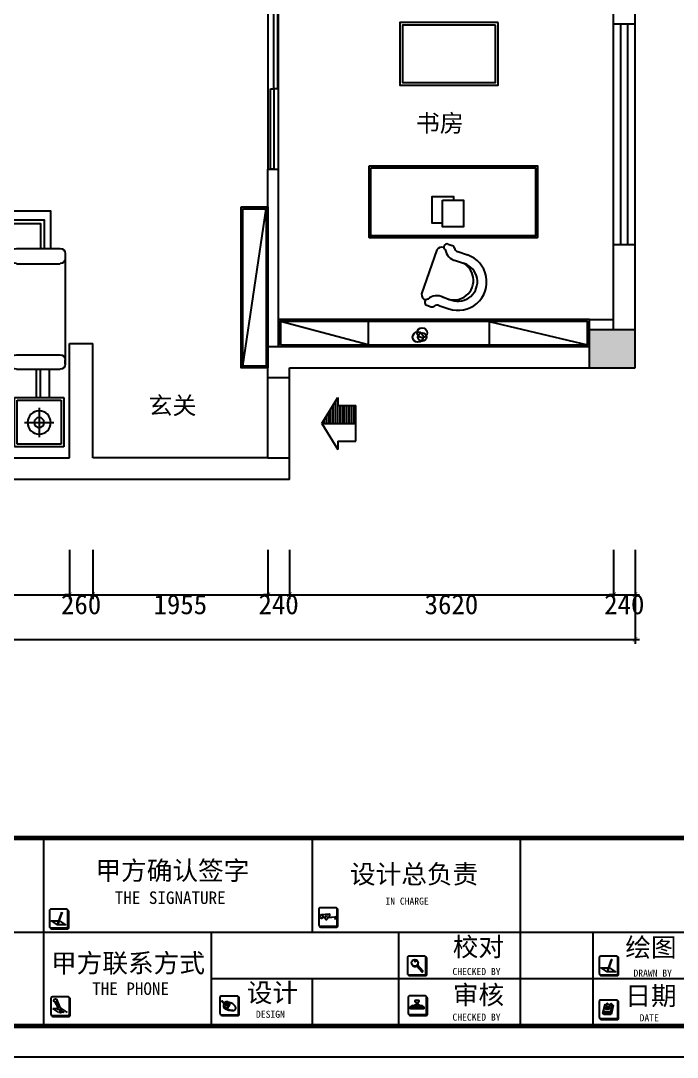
# Model space of a CAD drawing. Header units: millimetres. Extents: x 39175 to 431497, y 45587 to 68580.
# Drawn here: x 385352 to 392682, y 46674 to 58258 of the extents above; entities that cross this region are included whole.
import ezdxf
from ezdxf.enums import TextEntityAlignment as Align

# ---------------------------------------------------------------- set-up
doc = ezdxf.new("R2010")
doc.units = ezdxf.units.MM
for name, color, linetype in [('0-01图框模板说明', 2, 'Continuous'), ('0-02图框细线', 136, 'Continuous'), ('016-P平面家具', 51, 'Continuous'), ('COLUMN', 7, 'Continuous'), ('墙体', 7, 'Continuous')]:
    doc.layers.add(name, color=color, linetype=linetype)
doc.styles.add('ar', font='arial.ttf')
doc.styles.get("Standard").update_dxf_attribs({"font": ''})
doc.styles.get('Standard').set_extended_font_data('NSimSun')
doc.dimstyles.new('ISO-25', dxfattribs={"dimtxt": 220, "dimasz": 50, "dimexe": 50, "dimexo": 0.625, "dimtad": 2, "dimdec": 0, "dimtxsty": 'Standard', "dimblk": 'ARCHTICK', "dimcen": 2.5, "dimdle": 50, "dimclrd": 251, "dimclre": 251, "dimclrt": 51, "dimadec": 0, "dimazin": 0, "dimtfac": 1, "dimtdec": 0, "dimtix": 1, "dimtmove": 2, "dimatfit": 3, "dimfxl": 500, "dimfxlon": 1, "dimarcsym": 0})

# ---------------------------------------------------------------- blocks, each defined once
blk = doc.blocks.new('hgggg')
at = {"layer": '0-01图框模板说明'}
for points in [[(3505.73, 399.54, -0.414214), (3505.53, 399.34), (3502.97, 399.34, -0.071272), (3502.92, 399.35, 0.348143), (3503.11, 399.2), (3505.67, 399.2, 0.414214), (3505.86, 399.39), (3505.86, 401.95, 0.333108), (3505.72, 402.14, -0.057743), (3505.73, 402.09)], [(3462.78, 399.27, -0.414214), (3462.58, 399.08), (3460.02, 399.08, -0.071272), (3459.97, 399.08, 0.348143), (3460.16, 398.93), (3462.72, 398.93, 0.414214), (3462.92, 399.13), (3462.92, 401.69, 0.333108), (3462.77, 401.87, -0.057743), (3462.78, 401.83)], [(3519.89, 391.78, -0.414214), (3519.7, 391.59), (3517.14, 391.59, -0.071272), (3517.08, 391.59, 0.348143), (3517.27, 391.44), (3519.83, 391.44, 0.414214), (3520.03, 391.64), (3520.03, 394.2, 0.333108), (3519.89, 394.39, -0.057743), (3519.89, 394.34)], [(3550.49, 391.78, -0.414214), (3550.29, 391.59), (3547.73, 391.59, -0.071272), (3547.68, 391.59, 0.348143), (3547.87, 391.44), (3550.43, 391.44, 0.414214), (3550.62, 391.64), (3550.62, 394.2, 0.333108), (3550.48, 394.39, -0.057743), (3550.49, 394.34)], [(3463.02, 385.28, -0.414214), (3462.83, 385.09), (3460.27, 385.09, -0.071272), (3460.21, 385.1, 0.348143), (3460.4, 384.94), (3462.96, 384.94, 0.414214), (3463.16, 385.14), (3463.16, 387.7, 0.333108), (3463.02, 387.89, -0.057743), (3463.02, 387.84)], [(3489.99, 385.41, -0.414214), (3489.79, 385.21), (3487.23, 385.21, -0.071272), (3487.18, 385.22, 0.348143), (3487.37, 385.07), (3489.93, 385.07, 0.414214), (3490.12, 385.26), (3490.12, 387.82, 0.333108), (3489.98, 388.01, -0.057743), (3489.99, 387.97)], [(3519.99, 385.44, -0.414214), (3519.79, 385.25), (3517.23, 385.25, -0.071272), (3517.18, 385.26, 0.348143), (3517.37, 385.1), (3519.93, 385.1, 0.414214), (3520.13, 385.3), (3520.13, 387.86, 0.333108), (3519.98, 388.05, -0.057743), (3519.99, 388)], [(3550.49, 384.79, -0.414214), (3550.29, 384.59), (3547.73, 384.59, -0.071272), (3547.68, 384.6, 0.348143), (3547.87, 384.45), (3550.43, 384.45, 0.414214), (3550.62, 384.64), (3550.62, 387.2, 0.333108), (3550.48, 387.39, -0.057743), (3550.49, 387.35)]]:
    blk.add_hatch(color=8, dxfattribs=at).paths.add_polyline_path(points)
at = {"layer": '0-01图框模板说明', "color": 8}
for p, q in [((3503.25, 401.2), (3504.44, 401.29)), ((3503.43, 401.19), (3504.46, 401.27)), ((3504.18, 400.74), (3505.37, 400.84)), ((3504.36, 400.73), (3505.39, 400.81)), ((3461.2, 399.82), (3461.18, 399.77)), ((3461.19, 399.82), (3461.18, 399.79)), ((3461.2, 399.79), (3461.18, 399.77)), ((3461.18, 399.79), (3461.18, 399.77)), ((3461.21, 399.82), (3461.2, 399.79)), ((3518.38, 393.02), (3519.23, 392.05)), ((3518.54, 393.16), (3519.38, 392.19)), ((3548.9, 392.34), (3548.88, 392.3)), ((3548.88, 392.3), (3548.89, 392.28)), ((3548.91, 392.33), (3548.89, 392.28)), ((3548.9, 392.3), (3548.89, 392.28)), ((3548.92, 392.33), (3548.9, 392.3)), ((3488.9, 387.07), (3488.28, 387.23)), ((3461.35, 385.57), (3460.39, 386.21)), ((3460.39, 386.21), (3461.18, 386.21)), ((3461.6, 386.21), (3461.68, 386.21)), ((3461.68, 386.21), (3462.65, 385.57)), ((3487.53, 386.56), (3487.53, 386.56)), ((3487.66, 386.95), (3488.14, 386.7)), ((3487.75, 386.44), (3488.36, 386.1)), ((3488.27, 386.93), (3487.79, 387.11)), ((3487.86, 386.92), (3487.86, 386.92)), ((3487.86, 386.92), (3488.21, 386.73)), ((3488.28, 386.86), (3487.91, 387.01)), ((3488.41, 386.7), (3488.52, 386.64)), ((3517.44, 386.49), (3517.74, 386.7)), ((3517.77, 386.7), (3518.07, 386.7)), ((3518.41, 386.87), (3518.41, 386.93)), ((3518.52, 386.87), (3518.52, 386.93)), ((3518.89, 386.7), (3519.22, 386.7)), ((3519.52, 386.49), (3519.25, 386.69)), ((3549.63, 386.78), (3549.3, 385.36)), ((3549.68, 386.74), (3549.35, 385.32)), ((3549.72, 386.71), (3549.39, 385.29)), ((3549.76, 386.67), (3549.43, 385.25)), ((3549.59, 386.82), (3549.76, 386.67)), ((3548.12, 385.4), (3548.29, 385.25)), ((3549.3, 385.36), (3548.17, 385.36)), ((3549.35, 385.32), (3548.21, 385.32)), ((3549.39, 385.29), (3548.26, 385.29)), ((3549.43, 385.25), (3548.29, 385.25))]:
    blk.add_line(p, q, dxfattribs=at)
at = {"layer": '0-01图框模板说明', "color": 2, "const_width": 0.724}
blk.add_lwpolyline([(3637.38, 670.41), (3637.38, 383.41), (3227.38, 383.41), (3227.38, 670.41)], close=True, dxfattribs=at)
blk.add_lwpolyline([(3637.38, 413.41), (3227.33, 413.41)], dxfattribs=at)
at = {"layer": '0-01图框模板说明', "color": 8}
for points in [[(3502.97, 399.34), (3505.53, 399.34, 0.414214), (3505.73, 399.54), (3505.73, 402.09, 0.414214), (3505.53, 402.29), (3502.97, 402.29, 0.414214), (3502.78, 402.09), (3502.78, 399.54, 0.414214)], [(3460.02, 399.08), (3462.58, 399.08, 0.414214), (3462.78, 399.27), (3462.78, 401.83, 0.414214), (3462.58, 402.03), (3460.02, 402.03, 0.414214), (3459.83, 401.83), (3459.83, 399.27, 0.414214)], [(3461.84, 401.41), (3461.73, 401.44), (3461.74, 401.46, -0.451962), (3461.8, 401.49), (3461.81, 401.48, -0.418435), (3461.84, 401.42)], [(3517.14, 391.59), (3519.7, 391.59, 0.414214), (3519.89, 391.78), (3519.89, 394.34, 0.414214), (3519.7, 394.54), (3517.14, 394.54, 0.414214), (3516.94, 394.34), (3516.94, 391.78, 0.414214)], [(3547.73, 391.59), (3550.29, 391.59, 0.414214), (3550.49, 391.78), (3550.49, 394.34, 0.414214), (3550.29, 394.54), (3547.73, 394.54, 0.414214), (3547.54, 394.34), (3547.54, 391.78, 0.414214)], [(3549.55, 393.92), (3549.44, 393.95), (3549.44, 393.97, -0.451962), (3549.51, 394), (3549.52, 393.99, -0.418435), (3549.55, 393.93)], [(3460.27, 385.09), (3462.83, 385.09, 0.414214), (3463.02, 385.28), (3463.02, 387.84, 0.414214), (3462.83, 388.04), (3460.27, 388.04, 0.414214), (3460.07, 387.84), (3460.07, 385.28, 0.414214)], [(3487.23, 385.21), (3489.79, 385.21, 0.414214), (3489.99, 385.41), (3489.99, 387.97, 0.414214), (3489.79, 388.16), (3487.23, 388.16, 0.414214), (3487.03, 387.97), (3487.03, 385.41, 0.414214)], [(3517.23, 385.25), (3519.79, 385.25, 0.414214), (3519.99, 385.44), (3519.99, 388, 0.414214), (3519.79, 388.2), (3517.23, 388.2, 0.414214), (3517.04, 388), (3517.04, 385.44, 0.414214)], [(3547.73, 384.59), (3550.29, 384.59, 0.414214), (3550.49, 384.79), (3550.49, 387.35, 0.414214), (3550.29, 387.54), (3547.73, 387.54, 0.414214), (3547.54, 387.35), (3547.54, 384.79, 0.414214)], [(3517.48, 386.5), (3519.48, 386.5, -0.414214), (3519.53, 386.45), (3519.53, 386.19, -0.414214), (3519.48, 386.13), (3517.48, 386.13, -0.414214), (3517.42, 386.19), (3517.42, 386.45, -0.414214)]]:
    blk.add_lwpolyline(points, format="xyb", close=True, dxfattribs=at)
for points in [[(3502.92, 399.35, 0.348143), (3503.11, 399.2), (3505.67, 399.2, 0.414214), (3505.86, 399.39), (3505.86, 401.95, 0.333108), (3505.72, 402.14)], [(3459.97, 399.08, 0.348143), (3460.16, 398.93), (3462.72, 398.93, 0.414214), (3462.92, 399.13), (3462.92, 401.69, 0.333108), (3462.77, 401.87)], [(3517.08, 391.59, 0.348143), (3517.27, 391.44), (3519.83, 391.44, 0.414214), (3520.03, 391.64), (3520.03, 394.2, 0.333108), (3519.89, 394.39)], [(3547.68, 391.59, 0.348143), (3547.87, 391.44), (3550.43, 391.44, 0.414214), (3550.62, 391.64), (3550.62, 394.2, 0.333108), (3550.48, 394.39)], [(3460.21, 385.1, 0.348143), (3460.4, 384.94), (3462.96, 384.94, 0.414214), (3463.16, 385.14), (3463.16, 387.7, 0.333108), (3463.02, 387.89)], [(3487.18, 385.22, 0.348143), (3487.37, 385.07), (3489.93, 385.07, 0.414214), (3490.12, 385.26), (3490.12, 387.82, 0.333108), (3489.98, 388.01)], [(3517.18, 385.26, 0.348143), (3517.37, 385.1), (3519.93, 385.1, 0.414214), (3520.13, 385.3), (3520.13, 387.86, 0.333108), (3519.98, 388.05)], [(3547.68, 384.6, 0.348143), (3547.87, 384.45), (3550.43, 384.45, 0.414214), (3550.62, 384.64), (3550.62, 387.2, 0.333108), (3550.48, 387.39)]]:
    blk.add_lwpolyline(points, format="xyb", dxfattribs=at)
for points in [[(3461.8, 401.3), (3461.7, 401.34), (3461.23, 400.06), (3461.34, 400.03)], [(3461.84, 401.4), (3461.73, 401.45), (3461.69, 401.35), (3461.81, 401.3)], [(3461.21, 399.82), (3461.19, 399.82), (3461.23, 400.06), (3461.34, 400.03)], [(3549.51, 393.82), (3549.4, 393.85), (3548.94, 392.57), (3549.04, 392.54)], [(3549.55, 393.91), (3549.44, 393.96), (3549.4, 393.86), (3549.51, 393.81)], [(3548.92, 392.33), (3548.9, 392.34), (3548.94, 392.57), (3549.04, 392.54)], [(3518.03, 386.68), (3518.93, 386.68), (3518.93, 386.57), (3518.03, 386.57)], [(3548.41, 385.73), (3548.52, 385.73), (3548.49, 385.65), (3548.38, 385.65)], [(3548.72, 386.48), (3549.18, 386.48), (3549.07, 386.11), (3548.6, 386.11)], [(3548.63, 385.73), (3548.74, 385.73), (3548.71, 385.65), (3548.6, 385.65)], [(3548.84, 385.73), (3548.95, 385.73), (3548.93, 385.65), (3548.81, 385.65)], [(3549.06, 385.73), (3549.17, 385.73), (3549.14, 385.65), (3549.03, 385.65)]]:
    blk.add_lwpolyline(points, close=True, dxfattribs=at)
for points in [[(3461.4, 400.19), (3461.44, 400.19), (3462.41, 399.56), (3461.11, 399.56), (3460.14, 400.19), (3461.28, 400.19)], [(3549.11, 392.7), (3549.15, 392.7), (3550.12, 392.07), (3548.82, 392.07), (3547.85, 392.7), (3548.98, 392.7)], [(3518.62, 386.76), (3518.8, 386.76), (3518.93, 386.68), (3518.03, 386.68), (3518.17, 386.76), (3518.31, 386.76)], [(3548.7, 386.82), (3549.59, 386.82), (3549.26, 385.4), (3548.12, 385.4), (3548.45, 386.82), (3548.65, 386.82)]]:
    blk.add_lwpolyline(points, dxfattribs=at)
for centre, radius in [((3518.13, 393.49), 0.533), ((3460.78, 387.49), 0.262), ((3460.95, 386.98), 0.0374), ((3461.02, 386.84), 0.0374), ((3461.04, 387.02), 0.0374), ((3461.09, 386.69), 0.0374), ((3461.11, 386.88), 0.0374), ((3461.13, 387.08), 0.0374), ((3461.16, 386.51), 0.0374), ((3461.18, 386.73), 0.0374), ((3461.2, 386.94), 0.0374), ((3461.39, 386.21), 0.212), ((3461.25, 386.56), 0.0374), ((3461.26, 386.79), 0.0374), ((3461.34, 386.61), 0.0374), ((3549.28, 386.66), 0.04)]:
    blk.add_circle(centre, radius, dxfattribs=at)
for centre, radius, start, end in [((3503.53, 400.83), 0.368, 105.757, 120.9015), ((3503.54, 400.47), 0.321, 39.9377, 115.0821), ((3503.66, 401.01), 0.239, 194.4811, 315.0527), ((3503.43, 401.18), 0.00492, 94.538, 105.757), ((3504.46, 400.38), 0.368, 105.757, 138.6812), ((3504.36, 400.73), 0.00492, 94.538, 105.757), ((3504.37, 401.1), 0.208, 298.7114, 70.1269), ((3504.37, 401.09), 0.198, 300.3285, 62.5398), ((3504.46, 401.26), 0.00492, 62.5398, 94.538), ((3504.47, 400.92), 0.00504, 133.8328, 294.2798), ((3505.3, 400.64), 0.208, 298.7114, 70.1269), ((3505.39, 400.81), 0.00492, 62.5398, 94.538), ((3505.3, 400.64), 0.198, 300.3285, 62.5398), ((3505.4, 400.46), 0.00504, 133.8328, 294.2798), ((3518.14, 393.44), 0.533, 191.5054, 300.5031), ((3518.1, 393.5), 0.266, 22.4479, 114.9174), ((3518.04, 393.62), 0.125, 340.0341, 111.5177), ((3518.14, 393.44), 0.533, 323.7918, 16.5929), ((3519.27, 392.15), 0.116, 246.2917, 21.6824), ((3459.09, 385.81), 2.13, 10.8653, 46.0134), ((3466.51, 389.2), 5.72, 196.3548, 210.1283), ((3488.13, 386.74), 0.518, 74.0812, 127.264), ((3488.27, 386.62), 0.686, 172.2315, 207.5085), ((3487.9, 386.71), 0.315, 158.1829, 240.9002), ((3488.94, 386.19), 1.48, 139.3249, 154.2833), ((3488.96, 388.03), 2.17, 233.0714, 279.6677), ((3487.88, 386.97), 0.0535, 54.1755, 246.924), ((3487.91, 386.98), 0.691, 277.384, 14.5417), ((3488.3, 386.97), 0.31, 239.1443, 279.6549), ((3488.23, 386.8), 0.0797, 255.5948, 46.2056), ((3488.13, 386.65), 0.31, 22.1455, 62.6561), ((3488.34, 386.74), 0.0787, 279.6549, 22.1455), ((3489.22, 387.84), 1.94, 243.4996, 273.0164), ((3487.87, 385.42), 1.94, 28.784, 58.3007), ((3489.18, 386.27), 0.4, 290.3762, 11.4241), ((3517.77, 386.65), 0.0574, 90, 119.8772), ((3518.46, 388.33), 1.14, 259.2449, 280.7551), ((3517.99, 386.87), 0.423, 7.6088, 51.9955), ((3518.23, 386.94), 0.197, 284.907, 336.821), ((3518.47, 387.04), 0.345, 237.0341, 302.9659), ((3518.94, 386.87), 0.423, 128.0045, 172.3912), ((3518.56, 386.87), 0.0402, 180, 209.5766), ((3518.71, 386.96), 0.21, 209.5766, 255.9056), ((3519.22, 386.65), 0.0574, 58.6434, 90), ((3548.67, 386.66), 0.04, 133.5405, 58.5094), ((3548.94, 386.72), 0.301, 120.0838, 193.4607), ((3548.67, 386.67), 0.0305, 218.3923, 328.4538), ((3548.94, 386.73), 0.249, 118.9884, 196.0214), ((3548.69, 386.65), 0.04, 72.6047, 87.6936), ((3548.83, 386.84), 0.146, 350.5454, 105.731), ((3548.81, 386.83), 0.115, 355.4404, 89.6822), ((3549.55, 386.72), 0.301, 127.1675, 193.4607), ((3549.3, 386.65), 0.04, 72.6047, 215.7707), ((3549.28, 386.67), 0.0305, 218.3923, 328.4538), ((3549.54, 386.73), 0.24, 120.88, 197.6449), ((3549.43, 386.88), 0.102, 75.6414, 126.1244), ((3549.42, 386.86), 0.0801, 333.2308, 96.566), ((3549.42, 386.86), 0.124, 340.7006, 72.9302)]:
    blk.add_arc(centre, radius, start, end, dxfattribs=at)
for centre in [(3503.23, 400.89), (3503.25, 400.88), (3503.99, 400.67), (3504, 400.66)]:
    blk.add_ellipse(centre, major_axis=(0, 0.305), ratio=0.646017, dxfattribs=at)
blk.add_ellipse((3518.46, 387.35), major_axis=(0.376, 0), ratio=0.460933, start_param=-0.967391, end_param=4.108984, dxfattribs=at)
for points in [[(3487.72, 387.06), (3487.51, 387.09), (3487.4, 387.2), (3487.35, 387.45)], [(3487.75, 387.1), (3487.5, 387.1), (3487.42, 387.28), (3487.37, 387.47)]]:
    blk.add_open_spline(points, degree=3, dxfattribs=at)
blk.add_spline([(3461.39, 385.99), (3461.81, 385.81), (3461.82, 385.95), (3461.63, 385.91), (3461.51, 385.57), (3462.03, 385.66), (3462.12, 385.57)], degree=3, dxfattribs=at)
at = {"layer": '0-02图框细线'}
for p, q in [((3458.92, 383.41), (3458.92, 413.41)), ((3501.79, 398.41), (3501.79, 413.41)), ((3534.96, 398.41), (3534.96, 413.41)), ((3323.65, 398.41), (3637.38, 398.41)), ((3485.71, 383.41), (3485.71, 398.41)), ((3515.58, 383.41), (3515.58, 398.41)), ((3534.96, 383.41), (3534.96, 398.41)), ((3546.55, 383.41), (3546.55, 398.41)), ((3637.38, 390.91), (3485.71, 390.91)), ((3501.79, 383.41), (3501.79, 390.91))]:
    blk.add_line(p, q, dxfattribs=at)
blk.add_lwpolyline([(3642.38, 675.41), (3642.38, 378.41), (3222.38, 378.41), (3222.38, 675.41)], close=True, dxfattribs=at)
at = {"layer": '0-02图框细线', "attachment_point": 4}
for s, insert, char_height in [('{\\fSimSun|b0|i0|c134|p2;甲方确认签字}', (3467.17, 408.05), 3), ('{\\fSimSun|b0|i0|c134|p2;设计总负责}', (3507.77, 407.48), 3), ('{\\fSimSun|b0|i0|c134|p2;THE SIGNATURE}', (3470.25, 403.87), 2), ('{\\fSimSun|b0|i0|c134|p2;IN CHARGE}', (3513.43, 403.33), 1.1268), ('{\\fSimSun|b0|i0|c134|p2;校对}', (3524.17, 395.88), 3), ('{\\fSimSun|b0|i0|c134|p2;绘图}', (3551.69, 395.79), 3), ('{\\fSimSun|b0|i0|c134|p2;甲方联系方式}', (3460.09, 393.27), 3), ('{\\fSimSun|b0|i0|c134|p2;CHECKED BY}', (3524.12, 392.09), 1.1268), ('{\\fSimSun|b0|i0|c134|p2;DRAWN BY}', (3552.99, 391.85), 1.1268), ('{\\fSimSun|b0|i0|c134|p2;设计}', (3491.31, 388.55), 3), ('{\\fSimSun|b0|i0|c134|p2;THE PHONE}', (3466.66, 389.35), 2), ('{\\fSimSun|b0|i0|c134|p2;审核}', (3524.17, 388.21), 3), ('{\\fSimSun|b0|i0|c134|p2;日期}', (3551.69, 388.07), 3), ('{\\fSimSun|b0|i0|c134|p2;DESIGN}', (3492.78, 385.27), 1.1268), ('{\\fSimSun|b0|i0|c134|p2;CHECKED BY}', (3524.12, 384.81), 1.1268), ('{\\fSimSun|b0|i0|c134|p2;DATE}', (3553.97, 384.71), 1.1268)]:
    blk.add_mtext(s, dxfattribs=dict(at, insert=insert, char_height=char_height))
blk = doc.blocks.new('_ArchTick')
at = {"color": 0, "linetype": 'ByBlock', "const_width": 0.15}
blk.add_lwpolyline([(-0.5, -0.5), (0.5, 0.5)], dxfattribs=at)
blk = doc.blocks.new('*D141')
at = {"color": 251, "lineweight": -2, "transparency": 16777216}
for p, q in [((381146, 52344), (381146, 51794)), ((385896, 52344), (385896, 51794)), ((381096, 51844), (385946, 51844))]:
    blk.add_line(p, q, dxfattribs=at)
at = {"layer": 'Defpoints', "color": 0, "transparency": 16777216}
for p in [(381146, 53373), (385896, 53373), (385896, 51844)]:
    blk.add_point(p, dxfattribs=at)
at = {"color": 251, "lineweight": -2, "transparency": 16777216, "xscale": 50, "yscale": 50, "zscale": 50, "rotation": 180}
blk.add_blockref('_ArchTick', (381146, 51844), dxfattribs=at)
at = {"color": 251, "lineweight": -2, "transparency": 16777216, "xscale": 50, "yscale": 50, "zscale": 50}
blk.add_blockref('_ArchTick', (385896, 51844), dxfattribs=at)
at = {"color": 51, "transparency": 16777216, "insert": (383521, 51734), "char_height": 220, "attachment_point": 5}
blk.add_mtext('4750', dxfattribs=at)
blk = doc.blocks.new('*D151')
at = {"color": 251, "lineweight": -2, "transparency": 16777216}
for p, q in [((385896, 52344), (385896, 51794)), ((386156, 52344), (386156, 51794)), ((385896, 51844), (385846, 51844)), ((385896, 51844), (386156, 51844)), ((386156, 51844), (386206, 51844))]:
    blk.add_line(p, q, dxfattribs=at)
at = {"layer": 'Defpoints', "color": 0, "transparency": 16777216}
for p in [(385896, 53373), (386156, 53373), (386156, 51844)]:
    blk.add_point(p, dxfattribs=at)
at = {"color": 251, "lineweight": -2, "transparency": 16777216, "xscale": 50, "yscale": 50, "zscale": 50}
blk.add_blockref('_ArchTick', (385896, 51844), dxfattribs=at)
at = {"color": 251, "lineweight": -2, "transparency": 16777216, "xscale": 50, "yscale": 50, "zscale": 50, "rotation": 180}
blk.add_blockref('_ArchTick', (386156, 51844), dxfattribs=at)
at = {"color": 51, "transparency": 16777216, "insert": (386026, 51734), "char_height": 220, "attachment_point": 5}
blk.add_mtext('260', dxfattribs=at)
blk = doc.blocks.new('*D142')
at = {"color": 251, "lineweight": -2, "transparency": 16777216}
for p, q in [((386156, 52344), (386156, 51794)), ((388111, 52344), (388111, 51794)), ((386106, 51844), (388161, 51844))]:
    blk.add_line(p, q, dxfattribs=at)
at = {"layer": 'Defpoints', "color": 0, "transparency": 16777216}
for p in [(386156, 53373), (388111, 53373), (388111, 51844)]:
    blk.add_point(p, dxfattribs=at)
at = {"color": 251, "lineweight": -2, "transparency": 16777216, "xscale": 50, "yscale": 50, "zscale": 50, "rotation": 180}
blk.add_blockref('_ArchTick', (386156, 51844), dxfattribs=at)
at = {"color": 251, "lineweight": -2, "transparency": 16777216, "xscale": 50, "yscale": 50, "zscale": 50}
blk.add_blockref('_ArchTick', (388111, 51844), dxfattribs=at)
at = {"color": 51, "transparency": 16777216, "insert": (387134, 51734), "char_height": 220, "attachment_point": 5}
blk.add_mtext('1955', dxfattribs=at)
blk = doc.blocks.new('*D143')
at = {"color": 251, "lineweight": -2, "transparency": 16777216}
for p, q in [((388111, 52344), (388111, 51794)), ((388351, 52344), (388351, 51794)), ((388111, 51844), (388061, 51844)), ((388111, 51844), (388351, 51844)), ((388351, 51844), (388401, 51844))]:
    blk.add_line(p, q, dxfattribs=at)
at = {"layer": 'Defpoints', "color": 0, "transparency": 16777216}
for p in [(388111, 53373), (388351, 53373), (388351, 51844)]:
    blk.add_point(p, dxfattribs=at)
at = {"color": 251, "lineweight": -2, "transparency": 16777216, "xscale": 50, "yscale": 50, "zscale": 50}
blk.add_blockref('_ArchTick', (388111, 51844), dxfattribs=at)
at = {"color": 251, "lineweight": -2, "transparency": 16777216, "xscale": 50, "yscale": 50, "zscale": 50, "rotation": 180}
blk.add_blockref('_ArchTick', (388351, 51844), dxfattribs=at)
at = {"color": 51, "transparency": 16777216, "insert": (388231, 51734), "char_height": 220, "attachment_point": 5}
blk.add_mtext('240', dxfattribs=at)
blk = doc.blocks.new('*D144')
at = {"color": 251, "lineweight": -2, "transparency": 16777216}
for p, q in [((388351, 52344), (388351, 51794)), ((391971, 52344), (391971, 51794)), ((388301, 51844), (392021, 51844))]:
    blk.add_line(p, q, dxfattribs=at)
at = {"layer": 'Defpoints', "color": 0, "transparency": 16777216}
for p in [(391971, 54808), (388351, 53373), (391971, 51844)]:
    blk.add_point(p, dxfattribs=at)
at = {"color": 251, "lineweight": -2, "transparency": 16777216, "xscale": 50, "yscale": 50, "zscale": 50, "rotation": 180}
blk.add_blockref('_ArchTick', (388351, 51844), dxfattribs=at)
at = {"color": 251, "lineweight": -2, "transparency": 16777216, "xscale": 50, "yscale": 50, "zscale": 50}
blk.add_blockref('_ArchTick', (391971, 51844), dxfattribs=at)
at = {"color": 51, "transparency": 16777216, "insert": (390161, 51734), "char_height": 220, "attachment_point": 5}
blk.add_mtext('3620', dxfattribs=at)
blk = doc.blocks.new('*D145')
at = {"color": 251, "lineweight": -2, "transparency": 16777216}
for p, q in [((391971, 52344), (391971, 51794)), ((392211, 52344), (392211, 51794)), ((391971, 51844), (391921, 51844)), ((391971, 51844), (392211, 51844)), ((392211, 51844), (392261, 51844))]:
    blk.add_line(p, q, dxfattribs=at)
at = {"layer": 'Defpoints', "color": 0, "transparency": 16777216}
for p in [(391971, 54808), (392211, 54378), (392211, 51844)]:
    blk.add_point(p, dxfattribs=at)
at = {"color": 251, "lineweight": -2, "transparency": 16777216, "xscale": 50, "yscale": 50, "zscale": 50}
blk.add_blockref('_ArchTick', (391971, 51844), dxfattribs=at)
at = {"color": 251, "lineweight": -2, "transparency": 16777216, "xscale": 50, "yscale": 50, "zscale": 50, "rotation": 180}
blk.add_blockref('_ArchTick', (392211, 51844), dxfattribs=at)
at = {"color": 51, "transparency": 16777216, "insert": (392091, 51734), "char_height": 220, "attachment_point": 5}
blk.add_mtext('240', dxfattribs=at)
blk = doc.blocks.new('*D152')
at = {"color": 251, "lineweight": -2, "transparency": 16777216}
for p, q in [((395047, 53373), (395047, 53423)), ((394547, 53373), (395097, 53373)), ((395047, 53133), (395047, 53373)), ((394547, 53133), (395097, 53133)), ((395047, 53133), (395047, 53083))]:
    blk.add_line(p, q, dxfattribs=at)
at = {"layer": 'Defpoints', "color": 0, "transparency": 16777216}
for p in [(388111, 53373), (395047, 53373), (388351, 53133)]:
    blk.add_point(p, dxfattribs=at)
at = {"color": 251, "lineweight": -2, "transparency": 16777216, "xscale": 50, "yscale": 50, "zscale": 50}
for p, rotation in [((395047, 53373), 270), ((395047, 53133), 90)]:
    blk.add_blockref('_ArchTick', p, dxfattribs=dict(at, rotation=rotation))
at = {"color": 51, "transparency": 16777216, "insert": (395158, 53253), "char_height": 220, "attachment_point": 5, "rotation": 90}
blk.add_mtext('240', dxfattribs=at)
blk = doc.blocks.new('*D153')
at = {"color": 251, "lineweight": -2, "transparency": 16777216}
for p, q in [((394547, 54378), (395097, 54378)), ((395047, 53323), (395047, 54428)), ((394547, 53373), (395097, 53373))]:
    blk.add_line(p, q, dxfattribs=at)
at = {"layer": 'Defpoints', "color": 0, "transparency": 16777216}
for p in [(392211, 54378), (395047, 54378), (388111, 53373)]:
    blk.add_point(p, dxfattribs=at)
at = {"color": 251, "lineweight": -2, "transparency": 16777216, "xscale": 50, "yscale": 50, "zscale": 50}
for p, rotation in [((395047, 54378), 90), ((395047, 53373), 270)]:
    blk.add_blockref('_ArchTick', p, dxfattribs=dict(at, rotation=rotation))
at = {"color": 51, "transparency": 16777216, "insert": (395158, 53875), "char_height": 220, "attachment_point": 5, "rotation": 90}
blk.add_mtext('1005', dxfattribs=at)
blk = doc.blocks.new('*D154')
at = {"color": 251, "lineweight": -2, "transparency": 16777216}
for p, q in [((394547, 54618), (395097, 54618)), ((395047, 54618), (395047, 54668)), ((395047, 54378), (395047, 54618)), ((394547, 54378), (395097, 54378)), ((395047, 54378), (395047, 54328))]:
    blk.add_line(p, q, dxfattribs=at)
at = {"layer": 'Defpoints', "color": 0, "transparency": 16777216}
for p in [(391701, 54618), (395047, 54618), (392211, 54378)]:
    blk.add_point(p, dxfattribs=at)
at = {"color": 251, "lineweight": -2, "transparency": 16777216, "xscale": 50, "yscale": 50, "zscale": 50}
for p, rotation in [((395047, 54618), 270), ((395047, 54378), 90)]:
    blk.add_blockref('_ArchTick', p, dxfattribs=dict(at, rotation=rotation))
at = {"color": 51, "transparency": 16777216, "insert": (395158, 54498), "char_height": 220, "attachment_point": 5, "rotation": 90}
blk.add_mtext('240', dxfattribs=at)
blk = doc.blocks.new('*D155')
at = {"color": 251, "lineweight": -2, "transparency": 16777216}
for p, q in [((395287, 54568), (395287, 59428)), ((394787, 59378), (395337, 59378)), ((394787, 54618), (395337, 54618))]:
    blk.add_line(p, q, dxfattribs=at)
at = {"layer": 'Defpoints', "color": 0, "transparency": 16777216}
for p in [(392211, 59378), (395287, 59378), (391701, 54618)]:
    blk.add_point(p, dxfattribs=at)
at = {"color": 251, "lineweight": -2, "transparency": 16777216, "xscale": 50, "yscale": 50, "zscale": 50}
for p, rotation in [((395287, 59378), 90), ((395287, 54618), 270)]:
    blk.add_blockref('_ArchTick', p, dxfattribs=dict(at, rotation=rotation))
at = {"color": 51, "transparency": 16777216, "insert": (395398, 56998), "char_height": 220, "attachment_point": 5, "rotation": 90}
blk.add_mtext('4760', dxfattribs=at)
blk = doc.blocks.new('*D147')
at = {"color": 251, "lineweight": -2, "transparency": 16777216}
for p, q in [((374831, 51844), (374831, 51294)), ((392211, 51844), (392211, 51294)), ((374781, 51344), (392261, 51344))]:
    blk.add_line(p, q, dxfattribs=at)
at = {"layer": 'Defpoints', "color": 0, "transparency": 16777216}
for p in [(392211, 54378), (374831, 53133), (392211, 51344)]:
    blk.add_point(p, dxfattribs=at)
at = {"color": 251, "lineweight": -2, "transparency": 16777216, "xscale": 50, "yscale": 50, "zscale": 50, "rotation": 180}
blk.add_blockref('_ArchTick', (374831, 51344), dxfattribs=at)
at = {"color": 251, "lineweight": -2, "transparency": 16777216, "xscale": 50, "yscale": 50, "zscale": 50}
blk.add_blockref('_ArchTick', (392211, 51344), dxfattribs=at)
at = {"color": 51, "transparency": 16777216, "insert": (383521, 51234), "char_height": 220, "attachment_point": 5}
blk.add_mtext('17380', dxfattribs=at)
blk = doc.blocks.new('*D175')
at = {"color": 251, "lineweight": -2, "transparency": 16777216}
for p, q in [((395030, 63393), (395580, 63393)), ((395530, 53083), (395530, 63443)), ((395030, 53133), (395580, 53133))]:
    blk.add_line(p, q, dxfattribs=at)
at = {"layer": 'Defpoints', "color": 0, "transparency": 16777216}
for p in [(388351, 63393), (395530, 63393), (388351, 53133)]:
    blk.add_point(p, dxfattribs=at)
at = {"color": 251, "lineweight": -2, "transparency": 16777216, "xscale": 50, "yscale": 50, "zscale": 50}
for p, rotation in [((395530, 63393), 90), ((395530, 53133), 270)]:
    blk.add_blockref('_ArchTick', p, dxfattribs=dict(at, rotation=rotation))
at = {"color": 51, "transparency": 16777216, "insert": (395641, 58263), "char_height": 220, "attachment_point": 5, "rotation": 90}
blk.add_mtext('10260', dxfattribs=at)
blk = doc.blocks.new('YTYT')
at = {"layer": '016-P平面家具'}
for p, q in [((128945, -21545), (128836, -21507)), ((129081, -21546), (129033, -21529)), ((128911, -21642), (128802, -21604)), ((128968, -22165), (129139, -21673)), ((128736, -22147), (128627, -22109)), ((128770, -22049), (128661, -22011)), ((128844, -22229), (128796, -22213))]:
    blk.add_line(p, q, dxfattribs=at)
for centre, radius, start, end in [((128731, -21808), 319, 70.8731, 250.8731), ((128966, -21503), 46.5, 243.2905, 313.2868), ((129022, -21562), 34.4, 70.8731, 133.2868), ((128731, -21808), 215, 70.8731, 250.8731), ((125844, -21785), 2991, 3.2816, 3.318), ((128966, -21503), 150, 243.2905, 312.7171), ((129070, -21579), 34.4, 266.2069, 70.8731), ((129074, -21665), 65.5, 352.9364, 71.8295), ((125844, -21785), 2819, 355.458, 355.5646), ((128727, -22192), 150, 9.029, 78.4556), ((128727, -22192), 46.5, 8.4594, 78.4556), ((128807, -22180), 34.4, 188.4594, 250.8731), ((128856, -22197), 34.4, 250.8731, 55.5392), ((128912, -22131), 65.5, 249.9167, 328.8097)]:
    blk.add_arc(centre, radius, start, end, dxfattribs=at)
at = {"layer": '016-P平面家具', "color": 250}
blk.add_arc((128778, -21824), 218, 61.1955, 241.8196, dxfattribs=at)
blk = doc.blocks.new('swrgs e')
at = {"layer": '016-P平面家具', "color": 51, "ltscale": 120}
for p, q in [((381193, 55657), (381193, 54420)), ((381193, 55657), (381193, 55600)), ((381737, 55713), (381250, 55713)), ((381793, 55657), (381793, 54420)), ((381793, 55657), (381793, 55600)), ((381737, 55543), (381250, 55543)), ((385634, 55124), (385634, 54973)), ((381193, 54420), (381193, 54469)), ((381193, 54420), (381193, 54469)), ((381737, 54525), (381250, 54525)), ((381737, 54525), (381250, 54525)), ((381793, 54420), (381793, 54469)), ((381793, 54420), (381793, 54469)), ((381737, 54364), (381250, 54364)), ((381737, 54364), (381250, 54364)), ((382120, 54034), (382120, 54139)), ((382172, 54191), (382744, 54191)), ((382796, 53472), (382796, 54139)), ((382796, 54139), (382796, 53472)), ((382849, 54191), (383572, 54191)), ((383625, 54139), (383625, 53472)), ((383625, 54139), (383625, 53472)), ((383625, 53472), (383625, 54139)), ((383625, 53472), (383625, 54139)), ((383677, 54191), (384249, 54191)), ((384301, 54139), (384301, 53472)), ((384353, 54191), (384925, 54191)), ((384977, 54139), (384977, 53472)), ((381211, 54047), (381211, 53498)), ((381760, 54047), (381211, 54047)), ((381760, 53498), (381760, 54047)), ((381911, 54034), (381911, 53425)), ((382068, 54086), (381963, 54086)), ((382120, 53472), (382120, 54034)), ((382120, 53472), (382120, 54034)), ((384977, 54034), (384977, 53472)), ((384977, 54034), (384977, 53472)), ((385134, 54086), (385030, 54086)), ((385187, 53425), (385187, 54034)), ((385347, 53498), (385347, 54047)), ((385347, 54047), (385896, 54047)), ((385896, 54047), (385896, 53498)), ((381211, 53498), (381760, 53498)), ((382796, 53472), (382120, 53472)), ((385163, 53472), (382120, 53472)), ((383625, 53472), (382796, 53472)), ((385163, 53472), (383625, 53472)), ((385896, 53498), (385347, 53498)), ((381963, 53373), (385134, 53373))]:
    blk.add_line(p, q, dxfattribs=at)
at = {"layer": '016-P平面家具', "color": 250, "ltscale": 120}
for p, q in [((385494, 54973), (385494, 55124)), ((385534, 55124), (385534, 54973)), ((381241, 54018), (381241, 53528)), ((381731, 54018), (381241, 54018)), ((381731, 53528), (381731, 54018)), ((385377, 53528), (385377, 54018)), ((385377, 54018), (385867, 54018)), ((385867, 54018), (385867, 53528)), ((381485, 53931), (381485, 53605)), ((385623, 53931), (385623, 53605)), ((381648, 53770), (381322, 53770)), ((385460, 53770), (385786, 53770)), ((381241, 53528), (381731, 53528)), ((385867, 53528), (385377, 53528))]:
    blk.add_line(p, q, dxfattribs=at)
at = {"layer": '016-P平面家具', "color": 51, "ltscale": 120}
blk.add_lwpolyline([(385716, 55724), (385716, 56133), (381360, 56133), (381360, 55713)], dxfattribs=at)
at = {"layer": '016-P平面家具', "color": 250, "ltscale": 120}
for points in [[(383329, 56033), (381430, 56033), (381430, 55713)], [(383329, 55993), (381470, 55993), (381470, 55713)], [(385616, 55724), (385616, 56033), (383329, 56033)], [(385576, 55724), (385576, 55993), (383329, 55993)], [(381475, 54364), (381475, 54047)], [(381517, 54364), (381517, 54047)], [(385494, 54047), (385494, 54373)], [(385534, 54047), (385534, 54373)], [(381760, 53917), (381911, 53917)], [(381760, 53877), (381911, 53877)], [(385187, 53917), (385347, 53917)], [(385187, 53877), (385347, 53877)]]:
    blk.add_lwpolyline(points, dxfattribs=at)
at = {"layer": '016-P平面家具', "color": 51, "ltscale": 120}
for points in [[(385262, 55124), (385862, 55124), (385862, 55724), (385262, 55724)], [(384359, 54561), (382756, 54561), (382756, 55461), (384359, 55461)], [(385262, 54373), (385862, 54373), (385862, 54973), (385262, 54973)]]:
    blk.add_lwpolyline(points, close=True, dxfattribs=at)
at = {"layer": '016-P平面家具', "color": 250, "ltscale": 120}
blk.add_lwpolyline([(384329, 54591), (382786, 54591), (382786, 55431), (384329, 55431)], close=True, dxfattribs=at)
at = {"layer": '016-P平面家具', "color": 51}
for points in [[(381375, 54364), (381375, 54047)], [(385634, 54047), (385634, 54373)], [(381760, 53777), (381911, 53777)], [(385187, 53777), (385347, 53777)]]:
    blk.add_lwpolyline(points, dxfattribs=at)
at = {"layer": '016-P平面家具', "color": 250, "ltscale": 120}
blk.add_lwpolyline([(382120, 53530, -0.414214), (382172, 53582), (385111, 53582, -0.414214), (385163, 53530), (385163, 53472), (382120, 53472)], format="xyb", close=True, dxfattribs=at)
at = {"layer": '016-P平面家具', "color": 51, "ltscale": 120}
for centre in [(381485, 53768), (385623, 53768)]:
    blk.add_circle(centre, 130, dxfattribs=at)
at = {"layer": '016-P平面家具', "color": 250, "ltscale": 120}
for centre in [(381485, 53768), (385623, 53768)]:
    blk.add_circle(centre, 55, dxfattribs=at)
at = {"layer": '016-P平面家具', "color": 51, "ltscale": 120}
for centre, radius, start, end in [((381250, 55657), 56.3, 90, 180), ((381737, 55657), 56.3, 0, 90), ((381250, 55600), 56.3, 180, 270), ((381737, 55600), 56.3, 270, 0), ((381250, 54469), 56.3, 90, 180), ((381250, 54469), 56.3, 90, 180), ((381737, 54469), 56.3, 0, 90), ((381737, 54469), 56.3, 0, 90), ((381250, 54420), 56.3, 180, 270), ((381250, 54420), 56.3, 180, 270), ((381737, 54420), 56.3, 270, 0), ((381737, 54420), 56.3, 270, 0), ((382172, 54139), 52.4, 90, 180), ((382172, 54139), 52.4, 90, 180), ((382744, 54139), 52.4, 0, 90), ((382849, 54139), 52.4, 90, 180), ((382849, 54139), 52.4, 90, 180), ((383572, 54139), 52.4, 0, 90), ((383572, 54139), 52.4, 0, 90), ((383677, 54139), 52.4, 90, 180), ((383677, 54139), 52.4, 90, 180), ((384249, 54139), 52.4, 0, 90), ((384353, 54139), 52.4, 90, 180), ((384925, 54139), 52.4, 0, 90), ((381963, 54034), 52.4, 90, 180), ((382068, 54034), 52.4, 0, 90), ((385030, 54034), 52.4, 90, 180), ((385134, 54034), 52.4, 0, 90), ((381963, 53425), 52.4, 180, 270), ((385134, 53425), 52.4, 270, 0)]:
    blk.add_arc(centre, radius, start, end, dxfattribs=at)

msp = doc.modelspace()

# ---------------------------------------------------------------- hatches: boundary and pattern name
h = msp.add_hatch(color=8)
h.dxf.hatch_style = 1
h.paths.add_polyline_path([(392211.4, 54807.9), (391701.4, 54807.9), (391701.4, 54377.9), (392211.4, 54377.9)])
h = msp.add_hatch()
h.set_pattern_fill('ANSI31', color=251, scale=8, angle=45, style=0)
h.set_pattern_definition([(90, (388714.404, 53758.2), (-25.4, 5e-15), [])])
h.paths.add_polyline_path([(389092.7, 53958.2), (388892.7, 53958.2), (388892.7, 54048.1), (388714.4, 53758.2), (389092.7, 53758.2)])

# ---------------------------------------------------------------- linework, layer by layer
for p, q in [((391971.4, 58222.9), (391971.4, 59377.9)), ((392211.4, 58222.9), (392211.4, 59377.9)), ((391971.4, 58222.9), (392211.4, 58222.9)), ((388111.4, 54617.9), (388111.4, 56597.9)), ((388111.4, 56597.9), (388231.4, 56597.9)), ((388231.4, 54617.9), (388231.4, 56597.9)), ((387811.4, 56177.9), (387811.4, 54377.9)), ((388111.4, 54377.9), (388111.4, 55877.9)), ((391971.4, 54807.9), (391971.4, 55757.9)), ((391971.4, 55757.9), (392211.4, 55757.9)), ((392211.4, 54377.9), (392211.4, 55757.9)), ((391701.4, 54377.9), (391701.4, 54807.9)), ((391701.4, 54807.9), (392211.4, 54807.9)), ((385896.4, 53372.9), (385896.4, 54652.9)), ((385896.4, 54652.9), (386156.4, 54652.9)), ((386156.4, 53372.9), (386156.4, 54652.9)), ((388111.4, 54267.9), (388111.4, 54617.9)), ((388111.4, 54617.9), (391701.4, 54617.9)), ((388111.4, 54377.9), (387811.4, 54377.9)), ((388351.4, 54377.9), (392211.4, 54377.9)), ((388351.4, 54267.9), (388351.4, 54377.9)), ((388351.4, 54267.9), (388111.4, 54267.9)), ((388892.7, 54048.1), (388892.7, 53958.2)), ((381146.4, 53372.9), (385896.4, 53372.9)), ((388111.4, 53372.9), (386156.4, 53372.9)), ((388111.4, 53372.9), (388351.4, 53372.9)), ((388351.4, 53132.9), (388351.4, 53372.9)), ((388351.4, 53132.9), (374831.4, 53132.9))]:
    msp.add_line(p, q)
at = {"color": 2}
for p, q in [((388111.4, 58397.9), (388111.4, 56597.9)), ((388231.4, 56597.9), (388231.4, 58397.9)), ((388231.4, 54917.9), (389231.4, 54917.9)), ((391701.4, 54917.9), (391971.4, 54917.9)), ((389231.4, 54897.9), (389231.4, 54637.9)), ((390581.4, 54897.9), (390581.4, 54637.9))]:
    msp.add_line(p, q, dxfattribs=at)
at = {"color": 251}
for p, q in [((391971.4, 55757.9), (391971.4, 58222.9)), ((392211.4, 55757.9), (392211.4, 58222.9)), ((389231.4, 54637.9), (388251.4, 54897.9)), ((390581.4, 54897.9), (391681.4, 54637.9)), ((388111.4, 53372.9), (388111.4, 54267.9)), ((388351.4, 53372.9), (388351.4, 54267.9))]:
    msp.add_line(p, q, dxfattribs=at)
at = {"color": 51}
for p, q in [((392051.4, 55757.9), (392051.4, 58222.9)), ((392131.4, 55757.9), (392131.4, 58222.9)), ((389241.3, 55835), (391121.3, 55835))]:
    msp.add_line(p, q, dxfattribs=at)
at = {"color": 1}
for p, q in [((387831.4, 54397.9), (388091.4, 56157.9)), ((388714.4, 53758.2), (388892.7, 54048.1)), ((388892.7, 53958.2), (389092.7, 53958.2)), ((389092.7, 53558.2), (389092.7, 53958.2)), ((388714.4, 53758.2), (388892.7, 53468.3)), ((388714.4, 53758.2), (389092.7, 53758.2)), ((388892.7, 53558.2), (388892.7, 53468.3)), ((388892.7, 53558.2), (389092.7, 53558.2))]:
    msp.add_line(p, q, dxfattribs=at)
at = {"color": 2}
for points in [[(388179.4, 58397.9), (388219.4, 58397.9), (388219.4, 57497.9), (388179.4, 57497.9)], [(388139.4, 57497.9), (388179.4, 57497.9), (388179.4, 56597.9), (388139.4, 56597.9)], [(389241.3, 56635), (391121.3, 56635), (391121.3, 55835), (389241.3, 55835)], [(390059.4, 56252.8), (390295.9, 56252.8), (390295.9, 55954.7), (390059.4, 55954.7)], [(387811.4, 56177.9), (388111.4, 56177.9), (388111.4, 54377.9), (387811.4, 54377.9)], [(388231.4, 54617.9), (391701.4, 54617.9), (391701.4, 54917.9), (388231.4, 54917.9)]]:
    msp.add_lwpolyline(points, close=True, dxfattribs=at)
msp.add_lwpolyline([(390059.4, 55997.7), (389946.5, 55997.7), (389946.5, 56295.8), (390183, 56295.8), (390183, 56252.8)], dxfattribs=at)
at = {"color": 1}
msp.add_lwpolyline([(387831.4, 56157.9), (388091.4, 56157.9), (388091.4, 54397.9), (387831.4, 54397.9)], close=True, dxfattribs=at)
at = {"color": 251}
msp.add_lwpolyline([(388251.4, 54637.9), (391681.4, 54637.9), (391681.4, 54897.9), (388251.4, 54897.9)], close=True, dxfattribs=at)
at = {"color": 2}
for centre, radius in [((389834, 54771.1), 55.3), ((389786.2, 54723.3), 58.3), ((389834, 54723.3), 47.8)]:
    msp.add_circle(centre, radius, dxfattribs=at)
at = {"layer": '016-P平面家具', "color": 51, "ltscale": 120}
msp.add_lwpolyline([(390683, 58238.7), (389583, 58238.7), (389583, 57538.7), (390683, 57538.7)], close=True, dxfattribs=at)
at = {"layer": '016-P平面家具', "color": 250, "ltscale": 120}
msp.add_lwpolyline([(390653, 58208.7), (389613, 58208.7), (389613, 57568.7), (390653, 57568.7)], close=True, dxfattribs=at)
at = {"layer": 'COLUMN', "color": 250}
msp.add_lwpolyline([(389261.3, 56615), (391101.3, 56615), (391101.3, 55855), (389261.3, 55855)], close=True, dxfattribs=at)

# ---------------------------------------------------------------- block references
at = {"color": 3, "xscale": -1}
msp.add_blockref('swrgs e', (767042.8, 0), dxfattribs=at)
at = {"layer": '0-02图框细线', "xscale": 70, "yscale": 70, "zscale": 70}
msp.add_blockref('hgggg', (143484, 20185.6), dxfattribs=at)
at = {"layer": '墙体', "rotation": 180}
msp.add_blockref('YTYT', (518966.6, 33532.4), dxfattribs=at)

# ---------------------------------------------------------------- texts
at = {"color": 2, "style": 'ar', "flags": 8}
for tag, p in [('书房', (390030.9, 57117.6)), ('玄关', (387045.9, 53962.6))]:
    msp.add_attdef(tag, text='原始结构图', height=196, dxfattribs=at).set_placement(p, align=Align.MIDDLE)

# ---------------------------------------------------------------- dimensions: what is measured, and where the dimension line sits
for base, p1, p2, angle, picture, middle in [((395530.1, 63392.9), (388351.4, 53132.9), (388351.4, 63392.9), 90, '*D175', (395640.7, 58262.9)), ((395287.4, 59377.9), (391701.4, 54617.9), (392211.4, 59377.9), 270, '*D155', (395398, 56997.9)), ((395047.4, 54617.9), (392211.4, 54377.9), (391701.4, 54617.9), 270, '*D154', (395158, 54497.9)), ((395047.4, 54377.9), (388111.4, 53372.9), (392211.4, 54377.9), 270, '*D153', (395158, 53875.4)), ((395047.4, 53372.9), (388351.4, 53132.9), (388111.4, 53372.9), 270, '*D152', (395158, 53252.9))]:
    dim = msp.add_linear_dim(base=base, p1=p1, p2=p2, angle=angle, dimstyle='ISO-25')
    dim.commit()
    dim.dimension.update_dxf_attribs({"geometry": picture, "text_midpoint": middle})
for base, p1, p2, picture, middle in [((391971.4, 51844.1), (388351.4, 53372.9), (391971.4, 54807.9), '*D144', (390161.4, 51733.5)), ((392211.4, 51844.1), (391971.4, 54807.9), (392211.4, 54377.9), '*D145', (392091.4, 51733.5)), ((392211.4, 51344.1), (374831.4, 53132.9), (392211.4, 54377.9), '*D147', (383521.4, 51233.5)), ((385896.4, 51844.1), (381146.4, 53372.9), (385896.4, 53372.9), '*D141', (383521.4, 51733.5)), ((386156.4, 51844.1), (385896.4, 53372.9), (386156.4, 53372.9), '*D151', (386026.4, 51733.5)), ((388111.4, 51844.1), (386156.4, 53372.9), (388111.4, 53372.9), '*D142', (387133.9, 51733.5)), ((388351.4, 51844.1), (388111.4, 53372.9), (388351.4, 53372.9), '*D143', (388231.4, 51733.5))]:
    dim = msp.add_linear_dim(base=base, p1=p1, p2=p2, dimstyle='ISO-25')
    dim.commit()
    dim.dimension.update_dxf_attribs({"geometry": picture, "text_midpoint": middle})

doc.saveas('drawing.dxf')
